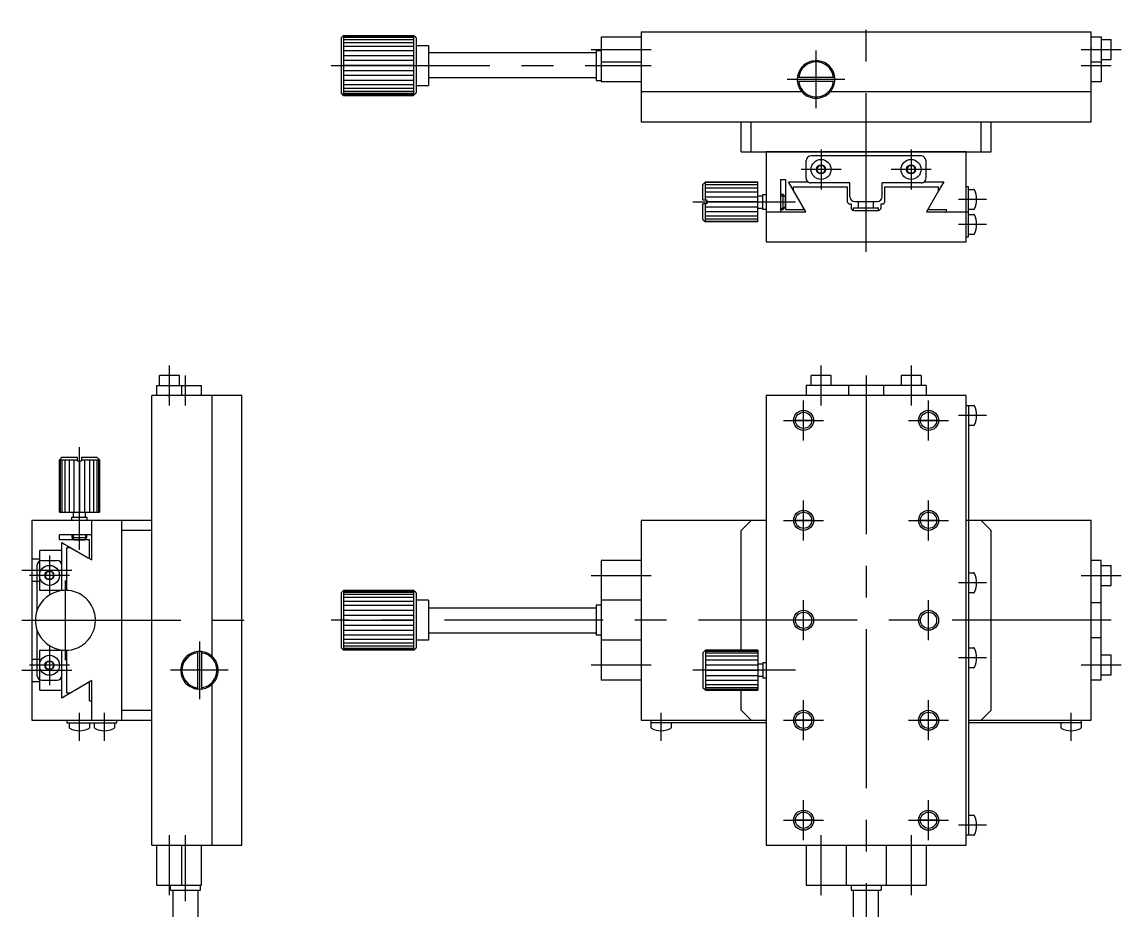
# Model space of a CAD drawing. Extents: x -181 to 303, y -176 to 120.
# Drawn here: x -168.8 to 51, y -58 to 119.7 of the extents above; entities that cross this region are included whole.
import ezdxf

# ---------------------------------------------------------------- set-up
doc = ezdxf.new("R2010")
doc.units = 0
doc.linetypes.add('CENTER', pattern=[50.8, 31.75, -6.35, 6.35, -6.35])
doc.linetypes.add('DASHED', pattern=[19.05, 12.7, -6.35])
doc.layers.get('0').update_dxf_attribs({"linetype": 'CONTINUOUS'})
doc.layers.add('CENTER', color=1, linetype='CENTER')

msp = doc.modelspace()

# ---------------------------------------------------------------- linework, layer by layer
at = {"color": 7, "linetype": 'CONTINUOUS'}
for p, q in [((-104.5, 117.01), (-105, 116.51)), ((-104.5, 117.01), (-90.5, 117.01)), ((-104.5, 117.01), (-104.5, 116.91)), ((-104.5, 116.91), (-90.5, 116.91)), ((-104.5, 116.91), (-104.5, 116.64)), ((-104.5, 116.64), (-90.5, 116.64)), ((-104.5, 116.64), (-104.5, 116.2)), ((-90, 116.51), (-90.5, 117.01)), ((-90.5, 117.01), (-90.5, 116.91)), ((-90.5, 116.91), (-90.5, 116.64)), ((-90.5, 116.64), (-90.5, 116.2)), ((-53, 116.71), (-45, 116.71)), ((-53, 116.71), (-53, 111.71)), ((-45, 117.71), (45, 117.71)), ((-45, 117.71), (-45, 107.81)), ((-45, 117.71), (-45, 116.71)), ((45, 116.71), (45, 117.71)), ((45, 116.71), (47, 116.71)), ((45, 114.01), (45, 116.71)), ((47, 116.71), (47, 114.21)), ((-105, 116.51), (-105, 113.21)), ((-104.5, 116.2), (-90.5, 116.2)), ((-104.5, 116.2), (-104.5, 115.6)), ((-104.5, 115.6), (-90.5, 115.6)), ((-104.5, 115.6), (-104.5, 114.86)), ((-104.5, 114.86), (-90.5, 114.86)), ((-104.5, 114.86), (-104.5, 114.01)), ((-90.5, 116.2), (-90.5, 115.6)), ((-90.5, 115.6), (-90.5, 114.86)), ((-90.5, 114.86), (-90.5, 114.01)), ((-90, 116.51), (-90, 105.51)), ((-90, 115.01), (-90, 107.01)), ((-90, 115.01), (-87.5, 115.01)), ((-87.5, 115.01), (-87.5, 107.01)), ((-87.5, 115.01), (-87.5, 113.51)), ((45, 114.31), (45, 115.01)), ((45, 99.71), (45, 114.61)), ((45, 114.61), (45, 114.31)), ((47, 116.21), (49, 116.21)), ((49, 114.21), (49, 116.21)), ((-105, 113.21), (-105, 113.01)), ((-105, 113.01), (-105, 109.01)), ((-104.5, 114.01), (-90.5, 114.01)), ((-104.5, 114.01), (-104.5, 113.03)), ((-104.5, 113.03), (-90.5, 113.03)), ((-104.5, 113.03), (-104.5, 112.05)), ((-90.5, 114.01), (-90.5, 113.03)), ((-90.5, 113.03), (-90.5, 112.05)), ((-54, 113.51), (-87.5, 113.51)), ((-87.5, 113.51), (-87.5, 108.51)), ((-54, 114.01), (-54, 108.01)), ((-54, 114.01), (-53, 114.01)), ((45, 107.81), (45, 114.21)), ((45, 114.21), (45, 114.21)), ((47, 114.21), (47, 107.81)), ((47, 112.21), (49, 112.21)), ((49, 112.21), (49, 114.21)), ((-104.5, 112.05), (-90.5, 112.05)), ((-104.5, 112.05), (-104.5, 111.01)), ((-104.5, 111.01), (-104.5, 105.01)), ((-90.5, 111.01), (-104.5, 111.01)), ((-90.5, 109.96), (-104.5, 109.96)), ((-90.5, 112.05), (-90.5, 111.01)), ((-90.5, 111.01), (-90.5, 105.01)), ((-53, 111.71), (-53, 107.81)), ((-53, 111.71), (-45, 111.71)), ((45, 111.71), (47, 111.71)), ((-105, 109.01), (-105, 105.51)), ((-90.5, 108.98), (-104.5, 108.98)), ((-90.5, 108.01), (-104.5, 108.01)), ((-54, 108.51), (-87.5, 108.51)), ((-87.5, 108.51), (-87.5, 107.01)), ((-54, 108.01), (-53, 108.01)), ((-53, 107.81), (-45, 107.81)), ((-47, 107.81), (-45, 107.81)), ((-45, 107.81), (-45, 99.71)), ((-6.26, 108.61), (-13.74, 108.61)), ((-6.26, 107.81), (-13.74, 107.81)), ((45, 107.81), (47, 107.81)), ((45, 107.81), (47, 107.81)), ((-90.5, 107.15), (-104.5, 107.15)), ((-90.5, 106.41), (-104.5, 106.41)), ((-90.5, 105.81), (-104.5, 105.81)), ((-90, 107.01), (-87.5, 107.01)), ((-90, 107.01), (-87.5, 107.01)), ((-12.81, 105.71), (-45, 105.71)), ((8.5, 105.71), (-7.19, 105.71)), ((16.5, 105.71), (8.5, 105.71)), ((45, 105.71), (16.5, 105.71)), ((-104.5, 105.01), (-105, 105.51)), ((-90.5, 105.37), (-104.5, 105.37)), ((-90.5, 105.1), (-104.5, 105.1)), ((-90.5, 105.01), (-104.5, 105.01)), ((-104.5, 105.01), (-90.5, 105.01)), ((-90.5, 105.01), (-90, 105.51)), ((-45, 99.71), (45, 99.71)), ((-25, 93.71), (-25, 99.71)), ((-23, 93.71), (-23, 99.71)), ((23, 93.71), (23, 99.71)), ((25, 93.71), (25, 99.71)), ((-25, 93.71), (25, 93.71)), ((20, 93.71), (-20, 93.71)), ((-20, 93.71), (-20, 75.71)), ((11, 92.91), (-11, 92.91)), ((20, 75.71), (20, 93.71)), ((-12, 88.51), (-12, 91.91)), ((-9.45, 90.98), (-9.9, 90.21)), ((-9.45, 89.43), (-9.9, 90.21)), ((-9.45, 90.98), (-8.55, 90.98)), ((-8.55, 90.98), (-8.1, 90.21)), ((-8.1, 90.21), (-8.55, 89.43)), ((8.55, 90.98), (8.1, 90.21)), ((8.55, 89.43), (8.1, 90.21)), ((8.55, 90.98), (9.45, 90.98)), ((9.45, 90.98), (9.9, 90.21)), ((9.9, 90.21), (9.45, 89.43)), ((12, 88.51), (12, 91.91)), ((-17.1, 88.21), (-16.1, 88.21)), ((-17.1, 88.21), (-17.1, 82.21)), ((-16.1, 88.21), (-16.1, 82.21)), ((-8.55, 89.43), (-9.45, 89.43)), ((9.45, 89.43), (8.55, 89.43)), ((-32.14, 87.71), (-32.64, 87.21)), ((-32.64, 84.11), (-32.64, 87.21)), ((-32.14, 87.71), (-21.64, 87.71)), ((-32.14, 84.11), (-32.14, 87.71)), ((-21.64, 87.57), (-32.14, 87.57)), ((-32.14, 87.17), (-21.64, 87.17)), ((-32.14, 86.53), (-21.64, 86.53)), ((-21.64, 84.93), (-21.64, 87.71)), ((-17.1, 86.21), (-17.1, 83.21)), ((-15.54, 87.71), (-11.6, 87.71)), ((-12.07, 81.71), (-15.54, 87.71)), ((-14.5, 86.71), (-3.75, 86.71)), ((-14.5, 85.91), (-14.5, 86.71)), ((-3.25, 87.51), (-11, 87.51)), ((-3.75, 86.71), (-3.75, 83.81)), ((-3.25, 84.81), (-3.25, 87.51)), ((11, 87.51), (3.25, 87.51)), ((3.25, 84.81), (3.25, 87.51)), ((3.75, 86.71), (14.5, 86.71)), ((3.75, 83.81), (3.75, 86.71)), ((11.6, 87.71), (15.54, 87.71)), ((14.5, 85.91), (12.07, 81.71)), ((14.5, 85.91), (14.5, 86.71)), ((14.96, 86.71), (14.5, 85.91)), ((15.54, 87.71), (14.96, 86.71)), ((20.5, 86.71), (20, 86.71)), ((20.5, 82.21), (20.5, 86.71)), ((20.5, 86.21), (21.49, 86.21)), ((-32.64, 84.11), (-31.84, 84.11)), ((-32.14, 85.71), (-21.64, 85.71)), ((-32.14, 84.74), (-21.64, 84.74)), ((-31.84, 84.11), (-31.84, 83.71)), ((-21.64, 83.71), (-31.84, 83.71)), ((-31.84, 83.71), (-31.84, 83.31)), ((-21.64, 83.71), (-21.64, 84.93)), ((-21.64, 84.93), (-20.64, 84.93)), ((-21.64, 82.48), (-21.64, 83.71)), ((-20.64, 85.21), (-20, 85.21)), ((-20.64, 82.21), (-20.64, 85.21)), ((-17.1, 85.21), (-17.1, 84.93)), ((-16.6, 85.21), (-17.1, 85.21)), ((-17.1, 83.71), (-17.1, 82.48)), ((-16.6, 82.21), (-16.6, 85.21)), ((-16.1, 84.71), (-16.6, 85.21)), ((-16.1, 85.71), (-16.1, 83.71)), ((-16.1, 82.71), (-16.1, 84.71)), ((-16.1, 83.71), (-16.1, 82.21)), ((-2.25, 83.81), (-1.5, 83.81)), ((-1.5, 83.81), (1.5, 83.81)), ((-1.5, 82.51), (-1.5, 83.81)), ((1.5, 82.51), (1.5, 83.81)), ((1.5, 83.81), (2.25, 83.81)), ((-31.84, 83.31), (-32.64, 83.31)), ((-32.64, 80.21), (-32.64, 83.31)), ((-32.14, 79.71), (-32.14, 83.31)), ((-21.64, 82.67), (-32.14, 82.67)), ((-21.64, 81.71), (-32.14, 81.71)), ((-21.64, 79.84), (-21.64, 82.48)), ((-21.64, 82.48), (-20.64, 82.48)), ((-20, 82.21), (-20.64, 82.21)), ((-20, 81.71), (-12.5, 81.71)), ((-17.1, 82.48), (-17.1, 82.21)), ((-17.1, 82.21), (-17.1, 81.71)), ((-17.1, 82.21), (-16.6, 82.21)), ((-16.6, 82.21), (-16.1, 82.71)), ((-16.1, 82.21), (-12.5, 82.21)), ((-16, 81.71), (-12.07, 81.71)), ((-12.5, 82.21), (-12.5, 82.44)), ((-3.25, 83.31), (-3, 83.31)), ((-3, 83.31), (-3, 82.51)), ((-2.5, 82.51), (-1.5, 82.51)), ((-2.5, 82.01), (-2.5, 82.51)), ((-2.5, 82.01), (2.5, 82.01)), ((-1.5, 82.51), (1.5, 82.51)), ((1.5, 82.51), (2.5, 82.51)), ((2.5, 82.01), (2.5, 82.51)), ((3, 82.51), (3, 83.31)), ((3, 83.31), (3.25, 83.31)), ((12.07, 81.71), (16, 81.71)), ((12.5, 82.44), (12.5, 82.21)), ((12.5, 82.21), (16.1, 82.21)), ((12.5, 81.71), (15, 81.71)), ((16, 81.71), (20.5, 81.71)), ((16.1, 81.71), (16.1, 82.21)), ((21.49, 82.21), (20.5, 82.21)), ((20.5, 81.71), (20.5, 82.21)), ((20.5, 76.71), (20.5, 81.71)), ((-32.64, 80.21), (-32.14, 79.71)), ((-21.64, 80.88), (-32.14, 80.88)), ((-21.64, 80.24), (-32.14, 80.24)), ((-32.14, 79.84), (-21.64, 79.84)), ((-21.64, 79.71), (-32.14, 79.71)), ((-21.64, 79.71), (-21.64, 79.84)), ((20.5, 81.21), (21.49, 81.21)), ((21.49, 77.21), (20.5, 77.21)), ((-20, 75.71), (20, 75.71)), ((20, 76.71), (20.5, 76.71)), ((-139.35, 49), (-141.35, 49)), ((-141.35, 47), (-141.35, 49)), ((-137.35, 49), (-139.35, 49)), ((-137.35, 47), (-137.35, 49)), ((-11, 47), (-11, 49)), ((-7, 49), (-11, 49)), ((-7, 47), (-7, 49)), ((11, 49), (7, 49)), ((7, 49), (7, 47)), ((11, 49), (11, 47)), ((-141.85, 47), (-139.35, 47)), ((-141.85, 45), (-141.85, 47)), ((-139.35, 47), (-132.95, 47)), ((-136.85, 45), (-136.85, 47)), ((-132.95, 45), (-132.95, 47)), ((-132.95, 45), (-132.95, 47)), ((-5, 47), (-12, 47)), ((-12, 47), (-12, 45)), ((-11, 47), (-12, 47)), ((-3.5, 47), (-5, 47)), ((-3.5, 47), (-3.5, 45)), ((3.5, 47), (-3.5, 47)), ((5, 47), (3.5, 47)), ((3.5, 47), (3.5, 45)), ((12, 47), (5, 47)), ((12, 47), (12, 45)), ((-142.85, -45), (-142.85, 45)), ((-141.85, 45), (-142.85, 45)), ((-139.15, 45), (-141.85, 45)), ((-132.95, 45), (-141.35, 45)), ((-139.45, 45), (-140.15, 45)), ((-124.85, 45), (-139.75, 45)), ((-139.75, 45), (-139.45, 45)), ((-139.35, 45), (-139.35, 45)), ((-130.85, 45), (-130.85, 16.5)), ((-124.85, -45), (-124.85, 45)), ((-20, 45), (-20, -45)), ((-5, 45), (-20, 45)), ((-12, 45), (-14, 45)), ((-10, 45), (-12, 45)), ((-3.5, 45), (-5, 45)), ((3.5, 45), (-3.5, 45)), ((5, 45), (3.5, 45)), ((20, 45), (5, 45)), ((20, -45), (20, 45)), ((20, 43), (21.49, 43)), ((20.5, 43), (20.5, -43)), ((21.49, 39), (20.5, 39)), ((-160.85, 32.64), (-161.35, 32.14)), ((-161.35, 21.64), (-161.35, 32.14)), ((-161.35, 32.14), (-157.75, 32.14)), ((-161.21, 32.14), (-161.21, 21.64)), ((-160.85, 32.64), (-157.75, 32.64)), ((-160.81, 21.64), (-160.81, 32.14)), ((-160.18, 21.64), (-160.18, 32.14)), ((-159.35, 21.64), (-159.35, 32.14)), ((-158.38, 21.64), (-158.38, 32.14)), ((-157.75, 31.84), (-157.75, 32.64)), ((-157.35, 31.84), (-157.75, 31.84)), ((-157.35, 31.84), (-157.35, 21.64)), ((-156.95, 31.84), (-157.35, 31.84)), ((-156.95, 32.64), (-153.85, 32.64)), ((-156.95, 32.64), (-156.95, 31.84)), ((-156.95, 32.14), (-153.35, 32.14)), ((-156.31, 32.14), (-156.31, 21.64)), ((-155.35, 32.14), (-155.35, 21.64)), ((-154.52, 32.14), (-154.52, 21.64)), ((-153.88, 32.14), (-153.88, 21.64)), ((-153.35, 32.14), (-153.85, 32.64)), ((-153.48, 21.64), (-153.48, 32.14)), ((-153.35, 32.14), (-153.35, 21.64)), ((-166.85, 20), (-166.85, -9)), ((-142.85, 20), (-166.85, 20)), ((-161.35, 21.64), (-158.57, 21.64)), ((-158.85, 20.64), (-155.85, 20.64)), ((-158.85, 20), (-158.85, 20.64)), ((-158.57, 21.64), (-157.35, 21.64)), ((-158.57, 20.64), (-158.57, 21.64)), ((-157.35, 21.64), (-156.12, 21.64)), ((-156.12, 21.64), (-153.48, 21.64)), ((-156.12, 20.64), (-156.12, 21.64)), ((-155.85, 20.64), (-155.85, 20)), ((-155.35, 20), (-155.85, 20)), ((-154.85, 17.1), (-154.85, 20)), ((-153.48, 21.64), (-153.35, 21.64)), ((-148.85, -20), (-148.85, 20)), ((-142.85, -20), (-142.85, 20)), ((-20, 20), (-45, 20)), ((-45, 20), (-45, 14)), ((-23, 20), (-25, 18)), ((20.5, 20), (20, 20)), ((45, 20), (20.5, 20)), ((25, 18), (23, 20)), ((45, 5), (45, 20)), ((-142.85, 18), (-148.85, 18)), ((-25, -6), (-25, 18)), ((25, -18), (25, 18)), ((-161.35, 16.1), (-161.35, 17.1)), ((-155.35, 17.1), (-161.35, 17.1)), ((-155.35, 16.1), (-161.35, 16.1)), ((-160.85, 5.96), (-160.85, 15.54)), ((-160.85, 15.54), (-160.35, 15.25)), ((-156.35, 17.1), (-159.35, 17.1)), ((-157.35, 16.1), (-159.35, 16.1)), ((-158.57, 17.1), (-158.85, 17.1)), ((-158.85, 17.1), (-158.85, 16.6)), ((-158.85, 16.6), (-158.35, 16.1)), ((-158.85, 16.6), (-155.85, 16.6)), ((-158.35, 16.1), (-156.35, 16.1)), ((-156.12, 17.1), (-157.35, 17.1)), ((-156.35, 16.1), (-155.85, 16.6)), ((-155.85, 17.1), (-156.12, 17.1)), ((-154.85, 17.1), (-155.85, 17.1)), ((-155.85, 16.6), (-155.85, 17.1)), ((-155.35, 12.5), (-155.35, 16.1)), ((-154.85, 12.07), (-154.85, 17.1)), ((-154.85, 12.5), (-154.85, 16.1)), ((-130.85, 16.5), (-130.85, 8.5)), ((-160.35, 15.25), (-159.85, 14.96)), ((-159.85, 14.96), (-155.59, 12.5)), ((-159.85, 14.96), (-157.95, 13.86)), ((-159.85, 6), (-159.85, 14.5)), ((-159.05, 14.5), (-159.85, 14.5)), ((-45, 14), (-45, 12)), ((45, 12), (45, 14)), ((-165.85, 11), (-165.85, 9)), ((-164.85, 12), (-161.85, 12)), ((-155.59, 12.5), (-154.85, 12.07)), ((-155.59, 12.5), (-155.35, 12.5)), ((-45, 12), (-53, 12)), ((-53, 12), (-53, 4)), ((-45, 12), (-45, 10)), ((47, 12), (45, 12)), ((45, 10), (45, 12)), ((47, 5), (47, 12)), ((47, 11), (47, 12)), ((47, 11), (49, 11)), ((49, 7), (49, 11)), ((-165.85, 9), (-165.85, 1.87)), ((-163.8, 9.78), (-164.25, 9)), ((-163.8, 8.22), (-164.25, 9)), ((-163.8, 9.78), (-162.9, 9.78)), ((-162.9, 9.78), (-162.45, 9)), ((-162.45, 9), (-162.9, 8.22)), ((-45, 10), (-45, 4)), ((20.5, 9.5), (21.49, 9.5)), ((-162.9, 8.22), (-163.8, 8.22)), ((-130.85, 8.5), (-130.85, -7.19)), ((47, 7), (49, 7)), ((-105, 5.5), (-104.5, 6)), ((-105, 5.5), (-105, 2)), ((-90.5, 6), (-104.5, 6)), ((-104.5, 6), (-90.5, 6)), ((-104.5, 6), (-104.5, 0)), ((-104.5, 5.91), (-90.5, 5.91)), ((-104.5, 5.64), (-90.5, 5.64)), ((-104.5, 5.2), (-90.5, 5.2)), ((-104.5, 4.6), (-90.5, 4.6)), ((-90, 5.5), (-90.5, 6)), ((-90.5, 6), (-90.5, 0)), ((-90, 5.5), (-90, -5.5)), ((21.49, 5.5), (20.5, 5.5)), ((45, 3.5), (45, 5)), ((47, 3.5), (47, 5)), ((-104.5, 3.86), (-90.5, 3.86)), ((-104.5, 3), (-90.5, 3)), ((-90, 4), (-90, -4)), ((-87.5, 4), (-90, 4)), ((-87.5, 4), (-90, 4)), ((-87.5, 4), (-87.5, -4)), ((-87.5, 4), (-87.5, 2.5)), ((-87.5, 2.5), (-54, 2.5)), ((-87.5, 2.5), (-87.5, -2.5)), ((-53, 3), (-54, 3)), ((-54, 3), (-54, 2.5)), ((-54, 2.5), (-54, -2.5)), ((-45, 4), (-53, 4)), ((-53, 4), (-53, 2.5)), ((-53, 2.5), (-53, -2.5)), ((-45, 4), (-45, 3)), ((-45, 3), (-45, 2.5)), ((-45, 2.5), (-45, -2.5)), ((47, 3.5), (45, 3.5)), ((45, -3.5), (45, 3.5)), ((47, -3.5), (47, 3.5)), ((-105, 2), (-105, -2)), ((-104.5, 2.02), (-90.5, 2.02)), ((-104.5, 1.04), (-90.5, 1.04)), ((-104.5, 0), (-90.5, 0)), ((-104.5, 0), (-104.5, -1.04)), ((-90.5, 0), (-90.5, -1.04)), ((-165.85, -1.87), (-165.85, -11)), ((-105, -2), (-105, -2.2)), ((-90.5, -1.04), (-104.5, -1.04)), ((-104.5, -1.04), (-104.5, -2.02)), ((-90.5, -2.02), (-104.5, -2.02)), ((-104.5, -2.02), (-104.5, -3)), ((-90.5, -1.04), (-90.5, -2.02)), ((-90.5, -2.02), (-90.5, -3)), ((-105, -2.2), (-105, -5.5)), ((-90.5, -3), (-104.5, -3)), ((-104.5, -3), (-104.5, -3.86)), ((-104.5, -3.86), (-104.5, -4.6)), ((-90.5, -3.86), (-104.5, -3.86)), ((-90.5, -3), (-90.5, -3.86)), ((-90.5, -3.86), (-90.5, -4.6)), ((-87.5, -4), (-90, -4)), ((-87.5, -2.5), (-54, -2.5)), ((-87.5, -2.5), (-87.5, -4)), ((-54, -2.5), (-54, -3)), ((-53, -3), (-54, -3)), ((-53, -2.5), (-53, -3)), ((-53, -3), (-53, -4)), ((-45, -4), (-53, -4)), ((-53, -4), (-53, -12)), ((-45, -2.5), (-45, -3)), ((-45, -3), (-45, -4)), ((-45, -4), (-45, -5)), ((45, -5), (45, -3.5)), ((47, -3.5), (45, -3.5)), ((47, -5), (47, -3.5)), ((-160.85, -15.54), (-160.85, -5.96)), ((-159.85, -14.5), (-159.85, -6)), ((-133.75, -6.26), (-133.75, -13.74)), ((-132.95, -6.26), (-132.95, -13.74)), ((-105, -5.5), (-104.5, -6)), ((-90.5, -4.6), (-104.5, -4.6)), ((-104.5, -4.6), (-104.5, -5.2)), ((-90.5, -5.2), (-104.5, -5.2)), ((-104.5, -5.2), (-104.5, -5.64)), ((-90.5, -5.64), (-104.5, -5.64)), ((-104.5, -5.64), (-104.5, -5.91)), ((-90.5, -5.91), (-104.5, -5.91)), ((-104.5, -5.91), (-104.5, -6)), ((-90.5, -6), (-104.5, -6)), ((-90.5, -4.6), (-90.5, -5.2)), ((-90.5, -5.2), (-90.5, -5.64)), ((-90.5, -6), (-90, -5.5)), ((-90.5, -5.64), (-90.5, -5.91)), ((-90.5, -5.91), (-90.5, -6)), ((-45, -5), (-45, -10)), ((-32.64, -6.5), (-32.14, -6)), ((-32.64, -6.5), (-32.64, -13.5)), ((-21.64, -6), (-32.14, -6)), ((-32.14, -6), (-32.14, -14)), ((-32.14, -6.14), (-21.64, -6.14)), ((-21.64, -6.54), (-32.14, -6.54)), ((-21.64, -6), (-21.64, -8.78)), ((20.5, -5.5), (21.49, -5.5)), ((45, -20), (45, -5)), ((47, -12), (47, -5)), ((-163.8, -8.22), (-164.25, -9)), ((-163.8, -8.22), (-162.9, -8.22)), ((-162.9, -8.22), (-162.45, -9)), ((-21.64, -7.17), (-32.14, -7.17)), ((-21.64, -8), (-32.14, -8)), ((-20.64, -8.78), (-21.64, -8.78)), ((-21.64, -8.78), (-21.64, -10)), ((-20.64, -8.5), (-20.64, -11.5)), ((-20, -8.5), (-20.64, -8.5)), ((49, -7), (47, -7)), ((49, -11), (49, -7)), ((-166.85, -9), (-166.85, -20)), ((-163.8, -9.78), (-164.25, -9)), ((-162.9, -9.78), (-163.8, -9.78)), ((-162.45, -9), (-162.9, -9.78)), ((-45, -10), (-45, -12)), ((-21.64, -8.96), (-32.14, -8.96)), ((-31.84, -10), (-21.64, -10)), ((-21.64, -10), (-21.64, -11.22)), ((21.49, -9.5), (20.5, -9.5)), ((-164.85, -12), (-161.85, -12)), ((-154.85, -12.07), (-157.95, -13.86)), ((-155.35, -12.5), (-155.59, -12.5)), ((-155.35, -16.1), (-155.35, -12.5)), ((-154.85, -16.74), (-154.85, -12.07)), ((-154.85, -16.74), (-154.85, -13.14)), ((-130.85, -12.81), (-130.85, -45)), ((-45, -12), (-53, -12)), ((-45, -12), (-45, -14)), ((-32.14, -11.04), (-21.64, -11.04)), ((-32.14, -12), (-21.64, -12)), ((-32.14, -12.83), (-21.64, -12.83)), ((-20.64, -11.22), (-21.64, -11.22)), ((-21.64, -11.22), (-21.64, -13.86)), ((-20.64, -11.5), (-20, -11.5)), ((47, -12), (45, -12)), ((49, -11), (47, -11)), ((-159.85, -14.96), (-160.85, -15.54)), ((-159.85, -14.5), (-159.05, -14.5)), ((-159.05, -14.5), (-159.85, -14.96)), ((-157.95, -13.86), (-159.05, -14.5)), ((-45, -14), (-45, -20)), ((-32.14, -14), (-32.64, -13.5)), ((-32.14, -13.46), (-21.64, -13.46)), ((-21.64, -13.86), (-32.14, -13.86)), ((-32.14, -14), (-21.64, -14)), ((-25, -18), (-25, -14)), ((-21.64, -13.86), (-21.64, -14)), ((-155.35, -16.1), (-154.85, -16.1)), ((-154.85, -20), (-154.85, -16.74)), ((-148.85, -18), (-142.85, -18)), ((-23, -20), (-25, -18)), ((25, -18), (23, -20)), ((-166.85, -20), (-142.85, -20)), ((-159.85, -20), (-159.85, -20.5)), ((-159.85, -20.5), (-154.85, -20.5)), ((-159.35, -21.49), (-159.35, -20.5)), ((-155.35, -20.5), (-155.35, -21.49)), ((-154.85, -20.5), (-154.35, -20.5)), ((-154.35, -20), (-152.85, -20)), ((-154.35, -20.5), (-149.85, -20.5)), ((-154.35, -21.49), (-154.35, -20.5)), ((-150.35, -20.5), (-150.35, -21.49)), ((-149.85, -20.5), (-149.85, -20)), ((-45, -20), (-20, -20)), ((-43, -21.49), (-43, -20)), ((-20, -20.5), (-43, -20.5)), ((-39, -20.5), (-39, -21.49)), ((20.5, -20), (45, -20)), ((43, -20.5), (20.5, -20.5)), ((39, -21.49), (39, -20.5)), ((43, -20), (43, -21.49)), ((20.5, -39), (21.49, -39)), ((21.49, -43), (20, -43)), ((-142.85, -45), (-132.95, -45)), ((-142.85, -45), (-141.85, -45)), ((-141.85, -53), (-141.85, -45)), ((-136.85, -53), (-136.85, -45)), ((-132.95, -45), (-124.85, -45)), ((-132.95, -47), (-132.95, -45)), ((-132.95, -53), (-132.95, -45)), ((-20, -45), (-14, -45)), ((-14, -45), (-12, -45)), ((-12, -45), (-12, -53)), ((-12, -45), (-10, -45)), ((-10, -45), (-4, -45)), ((-4, -45), (-4, -53)), ((-4, -45), (-3, -45)), ((-3, -45), (-2.5, -45)), ((-2.5, -45), (2.5, -45)), ((2.5, -45), (3, -45)), ((3, -45), (4, -45)), ((4, -45), (5, -45)), ((4, -45), (4, -53)), ((5, -45), (10, -45)), ((10, -45), (12, -45)), ((12, -45), (12, -53)), ((12, -45), (14, -45)), ((14, -45), (20, -45)), ((-141.85, -53), (-136.85, -53)), ((-139.15, -54), (-139.15, -53)), ((-139.15, -54), (-133.15, -54)), ((-138.65, -54), (-138.65, -87.5)), ((-136.85, -53), (-132.95, -53)), ((-133.65, -54), (-133.65, -87.5)), ((-133.15, -54), (-133.15, -53)), ((-12, -53), (-4, -53)), ((-4, -53), (-2.5, -53)), ((-3, -53), (-3, -54)), ((-3, -54), (-2.5, -54)), ((-2.5, -53), (2.5, -53)), ((-2.5, -87.5), (-2.5, -54)), ((-2.5, -54), (2.5, -54)), ((2.5, -53), (3, -53)), ((2.5, -87.5), (2.5, -54)), ((2.5, -54), (3, -54)), ((3, -53), (4, -53)), ((3, -53), (3, -54)), ((4, -53), (12, -53))]:
    msp.add_line(p, q, dxfattribs=at)
at = {"color": 3, "linetype": 'CONTINUOUS'}
for p, q in [((-17.1, 84.93), (-16.33, 84.93)), ((-17.1, 82.48), (-16.33, 82.48)), ((-158.58, 17.1), (-158.58, 16.33)), ((-156.12, 17.1), (-156.12, 16.33))]:
    msp.add_line(p, q, dxfattribs=at)
at = {"color": 3, "linetype": 'DASHED'}
for p, q in [((-160.85, 14), (-165.25, 14)), ((-165.25, 6), (-165.25, 14)), ((-165.25, 12.25), (-166.85, 12.25)), ((-165.25, 7.75), (-166.85, 7.75)), ((-160.85, 6), (-165.25, 6)), ((-165.25, -6), (-160.85, -6)), ((-165.25, -14), (-165.25, -6)), ((-166.85, -7.75), (-165.25, -7.75)), ((-166.85, -12.25), (-165.25, -12.25)), ((-165.25, -14), (-160.85, -14))]:
    msp.add_line(p, q, dxfattribs=at)
at = {"color": 7, "linetype": 'CONTINUOUS'}
for centre, radius in [((-9, 90.21), 2), ((-9, 90.21), 0.9), ((9, 90.21), 2), ((9, 90.21), 0.9), ((-12.5, 40), 1.62), ((12.5, 40), 1.62), ((-12.5, 20), 1.62), ((12.5, 20), 1.62), ((-163.35, 9), 2), ((-163.35, 9), 0.9), ((-12.5, 0), 1.62), ((12.5, 0), 1.62), ((-163.35, -9), 2), ((-163.35, -9), 0.9), ((-12.5, -20), 1.62), ((12.5, -20), 1.62), ((-12.5, -40), 1.62), ((12.5, -40), 1.62)]:
    msp.add_circle(centre, radius, dxfattribs=at)
at = {"color": 3, "linetype": 'CONTINUOUS'}
for centre in [(-12.5, 40), (12.5, 40), (-12.5, 20), (12.5, 20), (-12.5, 0), (12.5, 0), (-12.5, -20), (12.5, -20), (-12.5, -40), (12.5, -40)]:
    msp.add_circle(centre, 2, dxfattribs=at)
at = {"color": 7, "linetype": 'CONTINUOUS'}
for centre, radius, start, end in [((-10, 108.21), 3.76, 6.1042, 160.1725), ((-10, 108.21), 3.5, 6.5624, 173.4376), ((-10, 108.21), 3.76, 173.8958, 186.1042), ((-10, 108.21), 3.76, 160.1725, 173.8958), ((-10, 108.21), 3.76, 186.1042, 221.6518), ((-10, 108.21), 3.5, 186.5624, 314.4153), ((-10, 108.21), 3.5, 315, 353.4376), ((-10, 108.21), 3.76, 318.3482, 353.8958), ((-10, 108.21), 3.76, 353.8958, 6.1042), ((-10, 108.21), 3.76, 221.6518, 318.3482), ((-10, 108.21), 3.5, 314.4153, 315), ((-11, 91.91), 1, 90, 180), ((11, 91.91), 1, 360, 90), ((-11, 88.51), 1, 180, 233.1301), ((11, 88.51), 1, 306.8699, 0), ((-11, 88.51), 1, 233.1301, 270), ((11, 88.51), 1, 270, 306.8699), ((21.49, 86.01), 0.2, 25.6716, 90), ((17.75, 84.21), 4.35, 334.3284, 25.6716), ((-3.25, 83.81), 0.5, 180, 270), ((-2.25, 84.81), 1, 180, 270), ((2.25, 84.81), 1, 270, 360), ((3.25, 83.81), 0.5, 270, 0), ((-2.5, 82.51), 0.5, 180, 270), ((2.5, 82.51), 0.5, 270, 0), ((21.49, 82.41), 0.2, 270, 334.3284), ((21.49, 81.01), 0.2, 25.6716, 90), ((17.75, 79.21), 4.35, 334.3284, 25.6716), ((21.49, 77.41), 0.2, 270, 334.3284), ((21.49, 42.8), 0.2, 25.6716, 90), ((17.75, 41), 4.35, 334.3284, 25.6716), ((21.49, 39.2), 0.2, 270, 334.3284), ((-164.85, 11), 1, 90, 180), ((-161.85, 11), 1, 0, 90), ((21.49, 9.3), 0.2, 25.6716, 90), ((17.75, 7.5), 4.35, 334.3284, 25.6716), ((-160.15, 0), 6, 96.6998, 161.8051), ((-160.15, 0), 6, 90, 96.6998), ((-160.15, 0), 6, 66.4435, 90), ((-160.15, 0), 6, 51.9269, 66.4435), ((-160.15, 0), 6, 33.5573, 51.9269), ((21.49, 5.7), 0.2, 270, 334.3284), ((-160.15, 0), 6, 0, 33.5573), ((-160.15, 0), 6, 161.8051, 198.1949), ((-160.15, 0), 6, 313.1047, 0), ((-160.15, 0), 6, 198.1949, 263.3002), ((-160.15, 0), 6, 311.8103, 313.1047), ((-160.15, 0), 6, 263.3002, 268.0898), ((-160.15, 0), 6, 268.0898, 270), ((-160.15, 0), 6, 270, 293.5565), ((-160.15, 0), 6, 293.5565, 302.231), ((-160.15, 0), 6, 302.231, 311.8103), ((-133.35, -10), 3.76, 96.1042, 250.1725), ((-133.35, -10), 3.5, 96.5624, 263.4376), ((-133.35, -10), 3.76, 83.8958, 96.1042), ((-133.35, -10), 3.76, 48.3482, 83.8958), ((-133.35, -10), 3.5, 45, 83.4376), ((21.49, -5.7), 0.2, 25.6716, 90), ((17.75, -7.5), 4.35, 334.3284, 25.6716), ((-133.35, -10), 3.5, 276.5624, 44.4153), ((-133.35, -10), 3.5, 44.4153, 45), ((-133.35, -10), 3.76, 311.6518, 48.3482), ((21.49, -9.3), 0.2, 270, 334.3284), ((-164.85, -11), 1, 180, 270), ((-161.85, -11), 1, 270, 0), ((-133.35, -10), 3.76, 276.1042, 311.6518), ((-133.35, -10), 3.76, 250.1725, 263.8958), ((-133.35, -10), 3.76, 263.8958, 276.1042), ((-159.15, -21.49), 0.2, 180, 244.3284), ((-157.35, -17.75), 4.35, 244.3284, 295.6716), ((-155.55, -21.49), 0.2, 295.6716, 0), ((-154.15, -21.49), 0.2, 180, 244.3284), ((-152.35, -17.75), 4.35, 244.3284, 295.6716), ((-150.55, -21.49), 0.2, 295.6716, 0), ((-42.8, -21.49), 0.2, 180, 244.3284), ((-41, -17.75), 4.35, 244.3284, 295.6716), ((-39.2, -21.49), 0.2, 295.6716, 0), ((39.2, -21.49), 0.2, 180, 244.3284), ((41, -17.75), 4.35, 244.3284, 295.6716), ((42.8, -21.49), 0.2, 295.6716, 0), ((21.49, -39.2), 0.2, 25.6716, 90), ((17.75, -41), 4.35, 334.3284, 25.6716), ((21.49, -42.8), 0.2, 270, 334.3284)]:
    msp.add_arc(centre, radius, start, end, dxfattribs=at)
at = {"layer": 'CENTER', "color": 1, "linetype": 'CENTER'}
for p, q in [((0, 73.71), (0, 119.71)), ((-55, 114.21), (-43, 114.21)), ((-10, 102.44), (-10, 113.97)), ((43, 114.21), (51, 114.21)), ((-107, 111.01), (-43, 111.01)), ((43, 111.01), (49, 111.01)), ((-4.24, 108.21), (-15.76, 108.21)), ((-9, 94.21), (-9, 86.21)), ((9, 94.21), (9, 86.21)), ((-5, 90.21), (-13, 90.21)), ((13, 90.21), (5, 90.21)), ((-34.64, 83.71), (-14.1, 83.71)), ((24.1, 84.21), (18.5, 84.21)), ((24.1, 79.21), (18.5, 79.21)), ((-139.35, 43), (-139.35, 51)), ((-9, 43), (-9, 51)), ((9, 51), (9, 43)), ((-136.15, 43), (-136.15, 49)), ((0, 49), (0, -107)), ((-12.5, 36), (-12.5, 44)), ((12.5, 36), (12.5, 44)), ((-16.5, 40), (-8.5, 40)), ((-10.5, 40), (-14.5, 40)), ((8.5, 40), (16.5, 40)), ((14.5, 40), (10.5, 40)), ((24.1, 41), (18.5, 41)), ((-157.35, 14.1), (-157.35, 34.64)), ((-12.5, 16), (-12.5, 24)), ((12.5, 16), (12.5, 24)), ((-16.5, 20), (-8.5, 20)), ((-10.5, 20), (-14.5, 20)), ((8.5, 20), (16.5, 20)), ((14.5, 20), (10.5, 20)), ((-163.35, 13), (-163.35, 5)), ((-158.85, 10), (-168.85, 10)), ((-159.35, 9), (-167.35, 9)), ((-55, 9), (-43, 9)), ((43, 9), (51, 9)), ((-160.15, -8), (-160.15, 8)), ((24.1, 7.5), (18.5, 7.5)), ((-12.5, -4), (-12.5, 4)), ((12.5, -4), (12.5, 4)), ((-168.85, 0), (-122.85, 0)), ((49, 0), (-107, 0)), ((-133.35, -4.24), (-133.35, -15.76)), ((-163.35, -5), (-163.35, -13)), ((24.1, -7.5), (18.5, -7.5)), ((-168.85, -10), (-158.85, -10)), ((-159.35, -9), (-167.35, -9)), ((-127.59, -10), (-139.11, -10)), ((-43, -9), (-55, -9)), ((-14.1, -10), (-34.64, -10)), ((51, -9), (43, -9)), ((-12.5, -24), (-12.5, -16)), ((12.5, -24), (12.5, -16)), ((-157.35, -24.1), (-157.35, -18.5)), ((-152.35, -24.1), (-152.35, -18.5)), ((-41, -24.1), (-41, -18.5)), ((41, -24.1), (41, -18.5)), ((-16.5, -20), (-8.5, -20)), ((-10.5, -20), (-14.5, -20)), ((8.5, -20), (16.5, -20)), ((14.5, -20), (10.5, -20)), ((-12.5, -44), (-12.5, -36)), ((12.5, -44), (12.5, -36)), ((-16.5, -40), (-8.5, -40)), ((-10.5, -40), (-14.5, -40)), ((8.5, -40), (16.5, -40)), ((14.5, -40), (10.5, -40)), ((24.1, -41), (18.5, -41)), ((-139.35, -55), (-139.35, -43)), ((-136.15, -107), (-136.15, -43)), ((-9, -55), (-9, -43)), ((9, -43), (9, -55))]:
    msp.add_line(p, q, dxfattribs=at)

doc.saveas('drawing.dxf')
